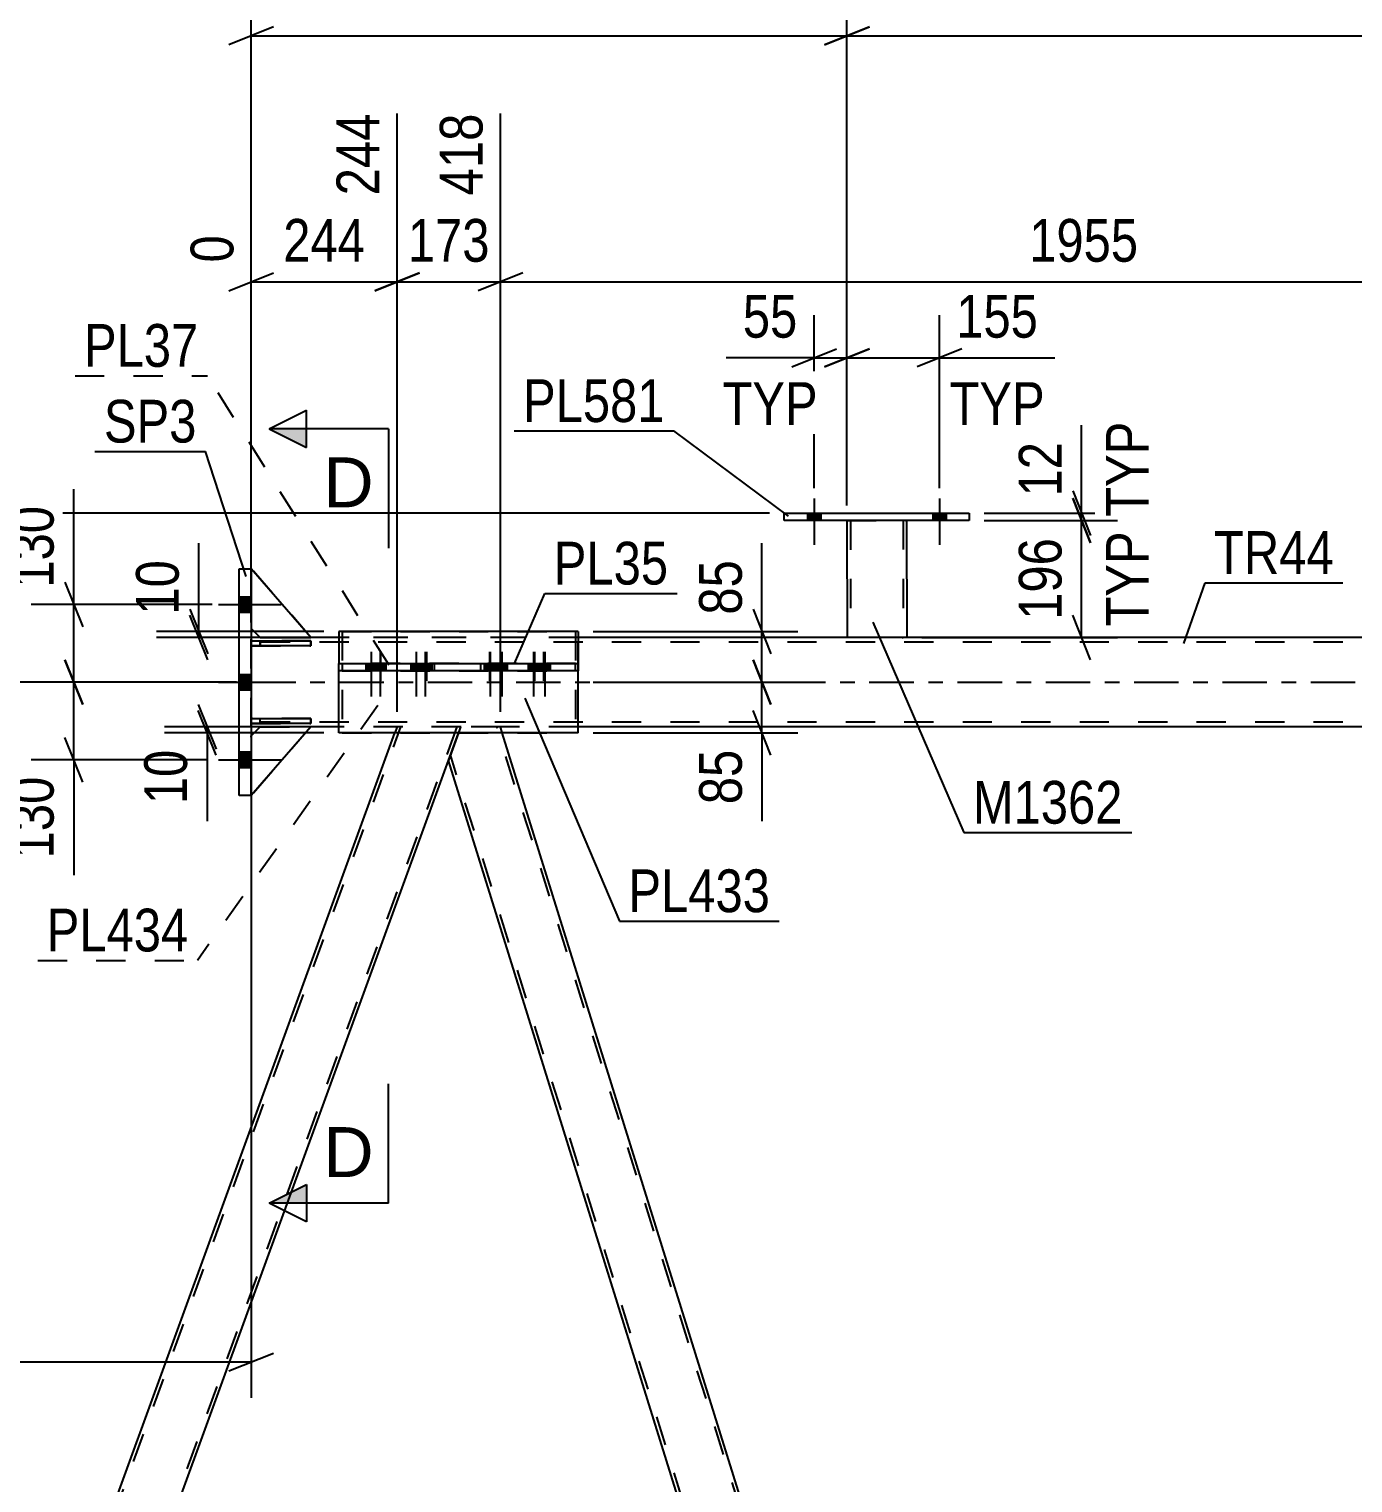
# Model space of a CAD drawing. Header units: millimetres. Extents: x -126 to 715, y -436 to 158.
# Drawn here: x -37.8 to 50.9, y -53.7 to 43.8 of the extents above; entities that cross this region are included whole.
import ezdxf

# ---------------------------------------------------------------- set-up
doc = ezdxf.new("R2010")
doc.units = ezdxf.units.MM
doc.linetypes.add('DXK_LINE_DOT2', pattern=[3.9198, 1.9599, -1.9599])
doc.linetypes.add('DXK_LINE_DOT3', pattern=[5.9187, 2.979, -0.9799, 0.9799, -0.9799])
doc.styles.add('Arial', font='ARIAL.TTF', dxfattribs={"height": 0.2})
doc.styles.add('Arial Narrow', font='ARIALN.TTF', dxfattribs={"height": 0.2})

# ---------------------------------------------------------------- blocks, each defined once
blk = doc.blocks.new('Part-232816294-1566 - 1357')
at = {"color": 2, "linetype": 'Continuous'}
for p, q in [((-1.033, 3.4), (-17.067, 3.4)), ((-17.067, 3.4), (-17.067, 1.24)), ((-1.033, 3.4), (-1.033, 1.24)), ((-17.067, -3.4), (-17.067, 0.76)), ((-1.033, -3.4), (-1.033, 0.76)), ((-1.033, -3.4), (-17.067, -3.4))]:
    blk.add_line(p, q, dxfattribs=at)
at = {"color": 7, "linetype": 'DXK_LINE_DOT2'}
for p, q in [((-17.067, 3.4), (-17.067, 0.76)), ((-1.033, 0.76), (-1.033, 3.4)), ((-17.067, 0.76), (-17.067, 1.24)), ((-1.033, 0.76), (-1.033, 1.24))]:
    blk.add_line(p, q, dxfattribs=at)
blk = doc.blocks.new('Part-232816294-1430 - 1357')
at = {"color": 2, "linetype": 'Continuous'}
for p, q in [((-9.054, -3.4), (-9.728, -5.25)), ((29.417, -117.396), (-6.115, -3.4)), ((25.227, -117.396), (-9.728, -5.25))]:
    blk.add_line(p, q, dxfattribs=at)
at = {"color": 7, "linetype": 'DXK_LINE_DOT2'}
for p, q in [((-8.909, -3), (-9.054, -3.4)), ((-6.24, -3), (-8.909, -3)), ((29.704, -119.122), (-6.491, -3)), ((-6.115, -3.4), (-6.24, -3)), ((26.983, -122.22), (-9.593, -4.878))]:
    blk.add_line(p, q, dxfattribs=at)
blk = doc.blocks.new('Bolt-232816294-70636 - 1357')
at = {"linetype": 'Continuous'}
for points in [[(14.352, 10.838), (15.232, 10.838), (15.232, 11.318), (14.352, 11.318)], [(22.752, 10.838), (23.632, 10.838), (23.632, 11.318), (22.752, 11.318)]]:
    blk.add_hatch(color=1, dxfattribs=at).paths.add_polyline_path(points)
at = {"color": 1, "linetype": 'Continuous'}
for p, q in [((14.792, 12.318), (14.792, 9.198)), ((23.192, 12.318), (23.192, 9.198)), ((14.352, 11.318), (14.352, 10.838)), ((15.232, 11.318), (15.232, 10.838)), ((22.752, 11.318), (22.752, 10.838)), ((23.632, 11.318), (23.632, 10.838))]:
    blk.add_line(p, q, dxfattribs=at)
blk = doc.blocks.new('Part-232816294-1531 - 1357')
at = {"color": 2, "linetype": 'Continuous'}
for p, q in [((-23.743, 7.6), (-22.943, 7.6)), ((-23.743, -7.6), (-23.743, 7.6)), ((-22.943, 7.6), (-22.943, -7.6)), ((-22.943, -7.6), (-23.743, -7.6))]:
    blk.add_line(p, q, dxfattribs=at)
blk = doc.blocks.new('Part-232816294-1445 - 1357')
at = {"color": 2, "linetype": 'Continuous'}
for p, q in [((-56.558, -122.22), (-13.311, -3.4)), ((-52.301, -122.22), (-9.728, -5.25))]:
    blk.add_line(p, q, dxfattribs=at)
at = {"color": 7, "linetype": 'DXK_LINE_DOT2'}
for p, q in [((-56.303, -122.22), (-12.91, -3)), ((-9.164, -3), (-52.557, -122.22)), ((-13.166, -3), (-13.311, -3.4)), ((-8.909, -3), (-13.166, -3)), ((-9.728, -5.25), (-8.909, -3))]:
    blk.add_line(p, q, dxfattribs=at)
blk = doc.blocks.new('Part-232816294-1561 - 1357')
at = {"color": 7, "linetype": 'DXK_LINE_DOT2'}
for p, q in [((-16.852, 3.4), (-16.852, -3.4)), ((-16.852, 3.4), (-1.196, 3.4)), ((-1.196, 3.4), (-1.196, -3.4)), ((-16.852, -3.4), (-1.196, -3.4))]:
    blk.add_line(p, q, dxfattribs=at)
blk = doc.blocks.new('Part-232816294-1640 - 1357')
at = {"color": 2, "linetype": 'Continuous'}
for p, q in [((-18.943, 3), (-22.943, 7.6)), ((-22.943, 3.6), (-22.343, 3)), ((-22.343, 3), (-18.943, 3))]:
    blk.add_line(p, q, dxfattribs=at)
at = {"color": 7, "linetype": 'DXK_LINE_DOT2'}
blk.add_line((-22.943, 7.6), (-22.943, 3.6), dxfattribs=at)
blk = doc.blocks.new('Part-232816294-1641 - 1357')
at = {"color": 7, "linetype": 'DXK_LINE_DOT2'}
for p, q in [((-18.943, 3), (-22.943, 7.6)), ((-22.943, 7.6), (-22.943, 3.6)), ((-22.943, 3.6), (-22.343, 3)), ((-22.343, 3), (-18.943, 3))]:
    blk.add_line(p, q, dxfattribs=at)
blk = doc.blocks.new('Part-232816294-1642 - 1357')
at = {"color": 2, "linetype": 'Continuous'}
for p, q in [((-22.943, -3.6), (-22.343, -3)), ((-18.943, -3), (-22.943, -7.6)), ((-18.943, -3), (-22.343, -3))]:
    blk.add_line(p, q, dxfattribs=at)
at = {"color": 7, "linetype": 'DXK_LINE_DOT2'}
blk.add_line((-22.943, -7.6), (-22.943, -3.6), dxfattribs=at)
blk = doc.blocks.new('Part-232816294-1643 - 1357')
at = {"color": 7, "linetype": 'DXK_LINE_DOT2'}
for p, q in [((-22.943, -3.6), (-22.343, -3)), ((-18.943, -3), (-22.943, -7.6)), ((-22.943, -7.6), (-22.943, -3.6)), ((-22.343, -3), (-18.943, -3))]:
    blk.add_line(p, q, dxfattribs=at)
blk = doc.blocks.new('Part-232816294-1644 - 1357')
at = {"color": 7, "linetype": 'DXK_LINE_DOT2'}
for p, q in [((-18.943, -2.44), (-22.943, -2.44)), ((-22.943, -2.44), (-22.943, -2.76)), ((-22.943, -2.76), (-18.943, -2.76)), ((-22.343, -2.76), (-22.343, -2.44)), ((-18.943, -2.76), (-18.943, -2.44))]:
    blk.add_line(p, q, dxfattribs=at)
blk = doc.blocks.new('Part-232816294-1645 - 1357')
at = {"color": 7, "linetype": 'DXK_LINE_DOT2'}
for p, q in [((-18.943, 2.76), (-22.943, 2.76)), ((-22.943, 2.76), (-22.943, 2.44)), ((-22.943, 2.44), (-18.943, 2.44)), ((-22.343, 2.76), (-22.343, 2.44)), ((-18.943, 2.44), (-18.943, 2.76))]:
    blk.add_line(p, q, dxfattribs=at)
blk = doc.blocks.new('Part-232816294-1646 - 1357')
at = {"color": 2, "linetype": 'Continuous'}
for p, q in [((-22.943, -2.44), (-18.943, -2.44)), ((-22.943, -2.76), (-22.943, -2.44)), ((-18.943, -2.76), (-22.943, -2.76)), ((-18.943, -2.44), (-18.943, -2.76))]:
    blk.add_line(p, q, dxfattribs=at)
at = {"color": 7, "linetype": 'DXK_LINE_DOT2'}
blk.add_line((-22.343, -2.76), (-22.343, -2.44), dxfattribs=at)
blk = doc.blocks.new('Part-232816294-1647 - 1357')
at = {"color": 2, "linetype": 'Continuous'}
for p, q in [((-22.943, 2.76), (-18.943, 2.76)), ((-22.943, 2.44), (-22.943, 2.76)), ((-18.943, 2.44), (-22.943, 2.44)), ((-18.943, 2.76), (-18.943, 2.44))]:
    blk.add_line(p, q, dxfattribs=at)
at = {"color": 7, "linetype": 'DXK_LINE_DOT2'}
blk.add_line((-22.343, 2.44), (-22.343, 2.76), dxfattribs=at)
blk = doc.blocks.new('Part-232816294-1686 - 1357')
at = {"color": 7, "linetype": 'DXK_LINE_DOT2'}
for p, q in [((-16.852, 1.24), (-16.852, 0.76)), ((-1.196, 1.24), (-16.852, 1.24)), ((-1.196, 0.76), (-1.196, 1.24)), ((-16.852, 0.76), (-1.196, 0.76))]:
    blk.add_line(p, q, dxfattribs=at)
blk = doc.blocks.new('Part-232816294-1691 - 1357')
at = {"color": 2, "linetype": 'Continuous'}
for p, q in [((-17.067, 0.76), (-17.067, 1.24)), ((-17.067, 1.24), (-1.033, 1.24)), ((-10.658, 0.76), (-10.658, 1.24)), ((-7.551, 0.76), (-7.551, 1.24)), ((-1.033, 1.24), (-1.033, 0.76)), ((-1.033, 0.76), (-17.067, 0.76))]:
    blk.add_line(p, q, dxfattribs=at)
blk = doc.blocks.new('Bolt-232816294-1712 - 1357')
at = {"linetype": 'Continuous'}
for points in [[(-22.943, 4.68), (-22.943, 5.72), (-23.743, 5.72), (-23.743, 4.68)], [(-22.943, 4.68), (-22.943, 5.72), (-23.743, 5.72), (-23.743, 4.68)], [(-22.943, 4.68), (-22.943, 5.72), (-23.743, 5.72), (-23.743, 4.68)], [(-22.943, -0.52), (-22.943, 0.52), (-23.743, 0.52), (-23.743, -0.52)], [(-22.943, -0.52), (-22.943, 0.52), (-23.743, 0.52), (-23.743, -0.52)], [(-22.943, -5.72), (-22.943, -4.68), (-23.743, -4.68), (-23.743, -5.72)], [(-22.943, -5.72), (-22.943, -4.68), (-23.743, -4.68), (-23.743, -5.72)], [(-22.943, -5.72), (-22.943, -4.68), (-23.743, -4.68), (-23.743, -5.72)]]:
    blk.add_hatch(color=1, dxfattribs=at).paths.add_polyline_path(points)
at = {"color": 1, "linetype": 'Continuous'}
for p, q in [((-25.143, 5.2), (-20.943, 5.2)), ((-25.143, 5.2), (-20.943, 5.2)), ((-25.143, 5.2), (-20.943, 5.2)), ((-23.743, 5.72), (-22.943, 5.72)), ((-23.743, 5.72), (-22.943, 5.72)), ((-23.743, 5.72), (-22.943, 5.72)), ((-23.743, 4.68), (-22.943, 4.68)), ((-23.743, 4.68), (-22.943, 4.68)), ((-23.743, 4.68), (-22.943, 4.68)), ((-23.743, 0.52), (-22.943, 0.52)), ((-23.743, 0.52), (-22.943, 0.52)), ((-25.143, 0), (-20.943, 0)), ((-25.143, 0), (-20.943, 0)), ((-23.743, -0.52), (-22.943, -0.52)), ((-23.743, -0.52), (-22.943, -0.52)), ((-23.743, -4.68), (-22.943, -4.68)), ((-23.743, -4.68), (-22.943, -4.68)), ((-23.743, -4.68), (-22.943, -4.68)), ((-25.143, -5.2), (-20.943, -5.2)), ((-25.143, -5.2), (-20.943, -5.2)), ((-25.143, -5.2), (-20.943, -5.2)), ((-23.743, -5.72), (-22.943, -5.72)), ((-23.743, -5.72), (-22.943, -5.72)), ((-23.743, -5.72), (-22.943, -5.72))]:
    blk.add_line(p, q, dxfattribs=at)
blk = doc.blocks.new('Bolt-232816294-1722 - 1357')
at = {"color": 1, "linetype": 'DXK_LINE_DOT2'}
for p, q in [((-14.29, 2.04), (-14.29, -0.96)), ((-11.197, 2.04), (-11.197, -0.96)), ((-14.65, 1.24), (-14.65, 0.76)), ((-13.93, 1.24), (-13.93, 0.76)), ((-11.557, 1.24), (-11.557, 0.76)), ((-10.837, 1.24), (-10.837, 0.76))]:
    blk.add_line(p, q, dxfattribs=at)
blk = doc.blocks.new('Bolt-232816294-1723 - 1357')
at = {"color": 1, "linetype": 'DXK_LINE_DOT2'}
for p, q in [((-6.978, 2.04), (-6.978, -0.96)), ((-3.962, 2.04), (-3.962, -0.96)), ((-3.361, 2.04), (-3.361, -0.96)), ((-7.338, 1.24), (-7.338, 0.76)), ((-6.618, 1.24), (-6.618, 0.76)), ((-4.322, 1.24), (-4.322, 0.76)), ((-3.721, 1.24), (-3.721, 0.76)), ((-3.602, 1.24), (-3.602, 0.76)), ((-3.001, 1.24), (-3.001, 0.76))]:
    blk.add_line(p, q, dxfattribs=at)
blk = doc.blocks.new('Bolt-232816294-1724 - 1357')
at = {"linetype": 'Continuous'}
for points in [[(-14.542, 1.24), (-15.262, 1.24), (-15.262, 0.76), (-14.542, 0.76)], [(-13.94, 1.24), (-14.66, 1.24), (-14.66, 0.76), (-13.94, 0.76)], [(-11.526, 1.24), (-12.246, 1.24), (-12.246, 0.76), (-11.526, 0.76)], [(-10.925, 1.24), (-11.645, 1.24), (-11.645, 0.76), (-10.925, 0.76)]]:
    blk.add_hatch(color=1, dxfattribs=at).paths.add_polyline_path(points)
at = {"color": 1, "linetype": 'Continuous'}
for p, q in [((-14.902, 2.04), (-14.902, -0.96)), ((-14.3, 2.04), (-14.3, -0.96)), ((-11.886, 2.04), (-11.886, -0.96)), ((-11.285, 2.04), (-11.285, -0.96)), ((-15.262, 1.24), (-15.262, 0.76)), ((-14.66, 1.24), (-14.66, 0.76)), ((-14.542, 1.24), (-14.542, 0.76)), ((-13.94, 1.24), (-13.94, 0.76)), ((-12.246, 1.24), (-12.246, 0.76)), ((-11.645, 1.24), (-11.645, 0.76)), ((-11.526, 1.24), (-11.526, 0.76)), ((-10.925, 1.24), (-10.925, 0.76))]:
    blk.add_line(p, q, dxfattribs=at)
blk = doc.blocks.new('Bolt-232816294-1725 - 1357')
at = {"linetype": 'Continuous'}
for points in [[(-6.561, 1.24), (-7.281, 1.24), (-7.281, 0.76), (-6.561, 0.76)], [(-5.791, 1.24), (-6.511, 1.24), (-6.511, 0.76), (-5.791, 0.76)], [(-3.668, 1.24), (-4.388, 1.24), (-4.388, 0.76), (-3.668, 0.76)], [(-2.899, 1.24), (-3.619, 1.24), (-3.619, 0.76), (-2.899, 0.76)]]:
    blk.add_hatch(color=1, dxfattribs=at).paths.add_polyline_path(points)
at = {"color": 1, "linetype": 'Continuous'}
for p, q in [((-6.921, 2.04), (-6.921, -0.96)), ((-6.151, 2.04), (-6.151, -0.96)), ((-4.028, 2.04), (-4.028, -0.96)), ((-3.259, 2.04), (-3.259, -0.96)), ((-7.281, 1.24), (-7.281, 0.76)), ((-6.561, 1.24), (-6.561, 0.76)), ((-6.511, 1.24), (-6.511, 0.76)), ((-5.791, 1.24), (-5.791, 0.76)), ((-4.388, 1.24), (-4.388, 0.76)), ((-3.668, 1.24), (-3.668, 0.76)), ((-3.619, 1.24), (-3.619, 0.76)), ((-2.899, 1.24), (-2.899, 0.76))]:
    blk.add_line(p, q, dxfattribs=at)
blk = doc.blocks.new('Part-232816294-7418 - 1357')
at = {"color": 2, "linetype": 'Continuous'}
for p, q in [((-22.343, 3), (-22.943, 3)), ((-17.067, 3), (-18.943, 3)), ((68.194, 3), (-1.033, 3)), ((-22.343, -3), (-22.943, -3)), ((-17.067, -3), (-18.943, -3)), ((68.194, -3), (-1.033, -3))]:
    blk.add_line(p, q, dxfattribs=at)
at = {"color": 7, "linetype": 'DXK_LINE_DOT2'}
for p, q in [((-22.943, -3), (-22.943, 3)), ((-18.943, 3), (-22.343, 3)), ((77.706, 3), (-17.067, 3)), ((-1.033, 3), (-17.067, 3)), ((265.821, 2.68), (-22.943, 2.68)), ((265.821, -2.68), (-22.943, -2.68)), ((-18.943, -3), (-22.343, -3)), ((-1.033, -3), (-17.067, -3))]:
    blk.add_line(p, q, dxfattribs=at)
at = {"color": 7, "linetype": 'DXK_LINE_DOT3'}
blk.add_line((-22.943, 0), (265.821, 0), dxfattribs=at)
blk = doc.blocks.new('Part-232816294-70610 - 1357')
at = {"color": 7, "linetype": 'DXK_LINE_DOT2'}
for p, q in [((16.992, 10.839), (20.992, 10.844)), ((16.992, 10.839), (16.992, 10.838)), ((16.992, 10.839), (16.992, 10.838)), ((17.232, 10.839), (17.241, 2.998)), ((20.752, 10.843), (20.761, 3.002)), ((20.992, 10.844), (20.992, 10.838)), ((20.992, 10.838), (20.992, 10.844)), ((17.001, 3), (17.001, 2.998)), ((18.867, 3), (17.001, 2.998)), ((20.861, 3.002), (20.521, 3.002)), ((20.691, 3.002), (20.705, 3.002)), ((20.705, 3.002), (20.743, 3.002)), ((20.743, 3.002), (20.761, 3.002))]:
    blk.add_line(p, q, dxfattribs=at)
at = {"color": 2, "linetype": 'Continuous'}
for p, q in [((16.992, 10.838), (17.001, 3)), ((20.992, 10.838), (21.001, 3.003)), ((20.521, 3.002), (18.867, 3)), ((20.965, 3.002), (20.521, 3.002)), ((21.001, 3.003), (20.965, 3.002))]:
    blk.add_line(p, q, dxfattribs=at)
blk = doc.blocks.new('Part-232816294-70611 - 1357')
at = {"color": 2, "linetype": 'Continuous'}
for p, q in [((12.792, 10.838), (12.792, 11.318)), ((12.792, 11.318), (25.192, 11.318)), ((25.192, 10.838), (12.792, 10.838)), ((25.192, 11.318), (25.192, 10.838))]:
    blk.add_line(p, q, dxfattribs=at)
blk = doc.blocks.new('Bolt-232816294-70637 - 1357')
at = {"linetype": 'Continuous'}
for points in [[(14.352, 10.838), (15.232, 10.838), (15.232, 11.318), (14.352, 11.318)], [(22.752, 10.838), (23.632, 10.838), (23.632, 11.318), (22.752, 11.318)]]:
    blk.add_hatch(color=1, dxfattribs=at).paths.add_polyline_path(points)
at = {"color": 1, "linetype": 'Continuous'}
for p, q in [((14.792, 12.318), (14.792, 9.198)), ((23.192, 12.318), (23.192, 9.198)), ((14.352, 11.318), (14.352, 10.838)), ((15.232, 11.318), (15.232, 10.838)), ((22.752, 11.318), (22.752, 10.838)), ((23.632, 11.318), (23.632, 10.838))]:
    blk.add_line(p, q, dxfattribs=at)
blk = doc.blocks.new('StraightDimension-232816294-84329 - 1357')
at = {"color": 7, "linetype": 'Continuous'}
for p, q in [((68.072, 11.773), (68.072, 51.931)), ((16.992, 11.839), (16.992, 50.103)), ((18.492, 43.918), (15.492, 42.718)), ((66.572, 42.718), (69.572, 43.918)), ((16.992, 43.318), (68.072, 43.318))]:
    blk.add_line(p, q, dxfattribs=at)
at = {"color": 0}
blk.add_wipeout([(46.788, 44.068), (46.788, 48.268), (38.276, 48.268), (38.276, 44.068)], dxfattribs=at)
at = {"color": 3, "style": 'Arial Narrow'}
blk.add_text('1277', height=2.8633, dxfattribs=at).set_placement((38.876, 44.668))
at = {"color": 0, "linetype": 'Continuous'}
blk.add_wipeout([(67.472, 52.531), (63.272, 52.531), (63.272, 44.018), (67.472, 44.018)], dxfattribs=at)
at = {"color": 3, "linetype": 'Continuous', "style": 'Arial Narrow'}
blk.add_text('2275', height=2.8633, rotation=90.00021, dxfattribs=at).set_placement((66.872, 44.618))
blk = doc.blocks.new('StraightDimension-232816294-83472 - 1357')
at = {"color": 7, "linetype": 'Continuous'}
for p, q in [((16.992, 11.839), (16.992, 24.591)), ((23.192, 12.996), (23.192, 24.591)), ((15.492, 21.141), (18.492, 22.341)), ((16.992, 21.741), (23.192, 21.741)), ((24.692, 22.341), (21.692, 21.141)), ((23.192, 21.741), (30.926, 21.741)), ((23.192, 21.741), (30.926, 21.741))]:
    blk.add_line(p, q, dxfattribs=at)
at = {"color": 0}
blk.add_wipeout([(30.401, 22.491), (30.401, 26.691), (23.717, 26.691), (23.717, 22.491)], dxfattribs=at)
at = {"color": 0, "linetype": 'Continuous'}
blk.add_wipeout([(30.854, 16.641), (30.854, 20.841), (23.264, 20.841), (23.264, 16.641)], dxfattribs=at)
at = {"color": 3, "style": 'Arial Narrow'}
blk.add_text('155', height=2.8633, dxfattribs=at).set_placement((24.317, 23.091))
at = {"color": 3, "linetype": 'Continuous', "style": 'Arial Narrow'}
blk.add_text('TYP', height=2.8633, dxfattribs=at).set_placement((23.864, 17.241))
blk = doc.blocks.new('StraightDimension-232816294-60484 - 1357')
at = {"color": 7, "linetype": 'Continuous'}
for p, q in [((10.693, 1.5), (11.893, -1.5)), ((-0.033, 0), (13.693, 0)), ((11.293, -3.4), (11.293, 0)), ((11.893, -4.9), (10.693, -1.9)), ((-0.033, -3.4), (13.693, -3.4)), ((11.293, -3.4), (11.293, -9.306)), ((11.293, -3.4), (11.293, -9.306))]:
    blk.add_line(p, q, dxfattribs=at)
at = {"color": 0}
blk.add_wipeout([(10.543, -3.925), (6.343, -3.925), (6.343, -8.781), (10.543, -8.781)], dxfattribs=at)
at = {"color": 3, "style": 'Arial Narrow'}
blk.add_text('85', height=2.8633, rotation=90.00021, dxfattribs=at).set_placement((9.943, -8.181))
blk = doc.blocks.new('StraightDimension-232816294-14454 - 1357')
at = {"color": 7, "linetype": 'Continuous'}
blk.add_line((11.792, 11.318), (-101.649, 11.318), dxfattribs=at)
blk = doc.blocks.new('StraightDimension-232816294-14472 - 1357')
at = {"color": 7, "linetype": 'Continuous'}
blk.add_line((-24.743, 0), (-91.119, 0), dxfattribs=at)
blk = doc.blocks.new('StraightDimension-232816294-69230 - 1357')
at = {"color": 7, "linetype": 'Continuous'}
for p, q in [((-26.503, -1.5), (-25.303, -4.5)), ((-25.303, -4.9), (-26.503, -1.9)), ((-18.067, -3), (-28.753, -3)), ((-18.067, -3.4), (-28.753, -3.4)), ((-25.903, -3.4), (-25.903, -3)), ((-25.903, -3.4), (-25.903, -9.306)), ((-25.903, -3.4), (-25.903, -9.306))]:
    blk.add_line(p, q, dxfattribs=at)
at = {"color": 0}
blk.add_wipeout([(-26.653, -3.925), (-30.853, -3.925), (-30.853, -8.781), (-26.653, -8.781)], dxfattribs=at)
at = {"color": 3, "style": 'Arial Narrow'}
blk.add_text('10', height=2.8633, rotation=90.00021, dxfattribs=at).set_placement((-27.253, -8.181))
blk = doc.blocks.new('StraightDimension-232816294-48169 - 1357')
at = {"color": 7, "linetype": 'Continuous'}
for p, q in [((-13.166, -2), (-13.166, 38.113)), ((-22.943, 4), (-22.943, 29.957)), ((-24.443, 26.229), (-21.443, 27.429)), ((-11.666, 27.429), (-14.666, 26.229)), ((-22.943, 26.829), (-13.166, 26.829))]:
    blk.add_line(p, q, dxfattribs=at)
at = {"color": 0}
blk.add_wipeout([(-14.712, 27.579), (-14.712, 31.779), (-21.397, 31.779), (-21.397, 27.579)], dxfattribs=at)
at = {"color": 0, "linetype": 'Continuous'}
blk.add_wipeout([(-23.543, 30.557), (-27.743, 30.557), (-27.743, 27.529), (-23.543, 27.529)], dxfattribs=at)
at = {"color": 3, "style": 'Arial Narrow'}
blk.add_text('244', height=2.8633, dxfattribs=at).set_placement((-20.797, 28.179))
at = {"color": 3, "linetype": 'Continuous', "style": 'Arial Narrow'}
blk.add_text('0', height=2.863, rotation=90.00021, dxfattribs=at).set_placement((-24.143, 28.129))
at = {"color": 0, "linetype": 'Continuous'}
blk.add_wipeout([(-13.766, 38.713), (-17.966, 38.713), (-17.966, 32.029), (-13.766, 32.029)], dxfattribs=at)
at = {"color": 3, "linetype": 'Continuous', "style": 'Arial Narrow'}
blk.add_text('244', height=2.8633, rotation=90.00021, dxfattribs=at).set_placement((-14.366, 32.629))
blk = doc.blocks.new('StraightDimension-232816294-48168 - 1357')
at = {"color": 7, "linetype": 'Continuous'}
for p, q in [((-13.166, -2), (-13.166, 38.113)), ((-6.24, -2), (-6.24, 38.113)), ((-14.666, 26.229), (-11.666, 27.429)), ((-4.74, 27.429), (-7.74, 26.229)), ((-13.166, 26.829), (-6.24, 26.829))]:
    blk.add_line(p, q, dxfattribs=at)
at = {"color": 0}
blk.add_wipeout([(-6.36, 27.579), (-6.36, 31.779), (-13.045, 31.779), (-13.045, 27.579)], dxfattribs=at)
at = {"color": 3, "style": 'Arial Narrow'}
blk.add_text('173', height=2.8633, dxfattribs=at).set_placement((-12.445, 28.179))
at = {"color": 0, "linetype": 'Continuous'}
blk.add_wipeout([(-6.84, 38.713), (-11.04, 38.713), (-11.04, 32.029), (-6.84, 32.029)], dxfattribs=at)
at = {"color": 3, "linetype": 'Continuous', "style": 'Arial Narrow'}
blk.add_text('418', height=2.8633, rotation=90.00021, dxfattribs=at).set_placement((-7.44, 32.629))
blk = doc.blocks.new('StraightDimension-232816294-21432 - 1357')
at = {"color": 7, "linetype": 'Continuous'}
for p, q in [((-22.943, -4), (-22.943, -47.963)), ((-73.178, -45.563), (-22.943, -45.563)), ((-24.443, -46.163), (-21.443, -44.963))]:
    blk.add_line(p, q, dxfattribs=at)
blk = doc.blocks.new('StraightDimension-232816294-48167 - 1357')
at = {"color": 7, "linetype": 'Continuous'}
for p, q in [((-6.24, -2), (-6.24, 38.113)), ((71.969, -2), (71.969, 35.442)), ((-4.74, 27.429), (-7.74, 26.229)), ((70.469, 26.229), (73.469, 27.429)), ((-6.24, 26.829), (71.969, 26.829))]:
    blk.add_line(p, q, dxfattribs=at)
at = {"color": 0}
blk.add_wipeout([(37.121, 27.579), (37.121, 31.779), (28.608, 31.779), (28.608, 27.579)], dxfattribs=at)
at = {"color": 3, "style": 'Arial Narrow'}
blk.add_text('1955', height=2.8633, dxfattribs=at).set_placement((29.208, 28.179))
at = {"color": 0, "linetype": 'Continuous'}
blk.add_wipeout([(71.369, 36.042), (67.169, 36.042), (67.169, 27.529), (71.369, 27.529)], dxfattribs=at)
at = {"color": 3, "linetype": 'Continuous', "style": 'Arial Narrow'}
blk.add_text('2373', height=2.8633, rotation=90.00021, dxfattribs=at).set_placement((70.769, 28.129))
blk = doc.blocks.new('StraightDimension-232816294-60483 - 1357')
at = {"color": 7, "linetype": 'Continuous'}
for p, q in [((11.293, 3.4), (11.293, 9.306)), ((11.293, 3.4), (11.293, 9.306)), ((10.693, 4.9), (11.893, 1.9)), ((-0.033, 3.4), (13.693, 3.4)), ((11.293, 0), (11.293, 3.4)), ((11.893, -1.5), (10.693, 1.5)), ((-0.033, 0), (13.693, 0))]:
    blk.add_line(p, q, dxfattribs=at)
at = {"color": 0}
blk.add_wipeout([(10.543, 8.781), (6.343, 8.781), (6.343, 3.925), (10.543, 3.925)], dxfattribs=at)
at = {"color": 3, "style": 'Arial Narrow'}
blk.add_text('85', height=2.8633, rotation=90.00021, dxfattribs=at).set_placement((9.943, 4.525))
blk = doc.blocks.new('StraightDimension-232816294-69247 - 1357')
at = {"color": 7, "linetype": 'Continuous'}
for p, q in [((-26.453, 3.4), (-26.453, 9.306)), ((-26.453, 3.4), (-26.453, 9.306)), ((-27.053, 4.9), (-25.853, 1.9)), ((-25.853, 1.5), (-27.053, 4.5)), ((-18.067, 3.4), (-29.303, 3.4)), ((-18.067, 3), (-29.303, 3)), ((-26.453, 3), (-26.453, 3.4))]:
    blk.add_line(p, q, dxfattribs=at)
at = {"color": 0}
blk.add_wipeout([(-27.203, 8.781), (-31.403, 8.781), (-31.403, 3.925), (-27.203, 3.925)], dxfattribs=at)
at = {"color": 3, "style": 'Arial Narrow'}
blk.add_text('10', height=2.8633, rotation=90.00021, dxfattribs=at).set_placement((-27.803, 4.525))
blk = doc.blocks.new('StraightDimension-232816294-83076 - 1357')
at = {"color": 7, "linetype": 'Continuous'}
for p, q in [((-34.84, 5.209), (-34.84, 12.943)), ((-34.84, 5.209), (-34.84, 12.943)), ((-35.44, 6.709), (-34.24, 3.709)), ((-25.552, 5.209), (-37.69, 5.209)), ((-34.84, 0), (-34.84, 5.209)), ((-34.24, -1.5), (-35.44, 1.5)), ((-23.943, 0), (-37.69, 0))]:
    blk.add_line(p, q, dxfattribs=at)
at = {"color": 0}
blk.add_wipeout([(-35.59, 12.418), (-39.79, 12.418), (-39.79, 5.734), (-35.59, 5.734)], dxfattribs=at)
at = {"color": 3, "style": 'Arial Narrow'}
blk.add_text('130', height=2.8633, rotation=90.00021, dxfattribs=at).set_placement((-36.19, 6.334))
blk = doc.blocks.new('StraightDimension-232816294-83077 - 1357')
at = {"color": 7, "linetype": 'Continuous'}
for p, q in [((-35.44, 1.5), (-34.24, -1.5)), ((-23.943, 0), (-37.69, 0)), ((-34.84, -5.2), (-34.84, 0)), ((-34.24, -6.7), (-35.44, -3.7)), ((-25.84, -5.2), (-37.69, -5.2)), ((-34.84, -5.2), (-34.84, -12.934)), ((-34.84, -5.2), (-34.84, -12.934))]:
    blk.add_line(p, q, dxfattribs=at)
at = {"color": 0}
blk.add_wipeout([(-35.59, -5.725), (-39.79, -5.725), (-39.79, -12.409), (-35.59, -12.409)], dxfattribs=at)
at = {"color": 3, "style": 'Arial Narrow'}
blk.add_text('130', height=2.8633, rotation=90.00021, dxfattribs=at).set_placement((-36.19, -11.809))
blk = doc.blocks.new('StraightDimension-232816294-83453 - 1357')
at = {"color": 7, "linetype": 'Continuous'}
for p, q in [((32.724, 11.318), (32.724, 17.224)), ((32.724, 11.318), (32.724, 17.224)), ((32.124, 12.818), (33.324, 9.818)), ((33.324, 9.338), (32.124, 12.338)), ((26.192, 11.318), (35.124, 11.318)), ((26.192, 10.838), (35.124, 10.838)), ((32.724, 10.838), (32.724, 11.318))]:
    blk.add_line(p, q, dxfattribs=at)
at = {"color": 0, "linetype": 'Continuous'}
blk.add_wipeout([(37.824, 18.066), (33.624, 18.066), (33.624, 10.477), (37.824, 10.477)], dxfattribs=at)
at = {"color": 0}
blk.add_wipeout([(31.974, 16.699), (27.774, 16.699), (27.774, 11.843), (31.974, 11.843)], dxfattribs=at)
at = {"color": 3, "linetype": 'Continuous', "style": 'Arial Narrow'}
blk.add_text('TYP', height=2.8633, rotation=90.00021, dxfattribs=at).set_placement((37.224, 11.077))
at = {"color": 3, "style": 'Arial Narrow'}
blk.add_text('12', height=2.8633, rotation=90.00021, dxfattribs=at).set_placement((31.374, 12.443))
blk = doc.blocks.new('StraightDimension-232816294-83454 - 1357')
at = {"color": 7, "linetype": 'Continuous'}
for p, q in [((32.124, 12.338), (33.324, 9.338)), ((26.192, 10.838), (35.124, 10.838)), ((32.724, 3), (32.724, 10.838)), ((33.324, 1.5), (32.124, 4.5)), ((22.001, 3), (35.124, 3))]:
    blk.add_line(p, q, dxfattribs=at)
at = {"color": 0}
blk.add_wipeout([(31.974, 10.261), (27.774, 10.261), (27.774, 3.577), (31.974, 3.577)], dxfattribs=at)
at = {"color": 0, "linetype": 'Continuous'}
blk.add_wipeout([(37.824, 10.714), (33.624, 10.714), (33.624, 3.124), (37.824, 3.124)], dxfattribs=at)
at = {"color": 3, "linetype": 'Continuous', "style": 'Arial Narrow'}
blk.add_text('TYP', height=2.8633, rotation=90.00021, dxfattribs=at).set_placement((37.224, 3.724))
at = {"color": 3, "style": 'Arial Narrow'}
blk.add_text('196', height=2.8633, rotation=90.00021, dxfattribs=at).set_placement((31.374, 4.177))
blk = doc.blocks.new('StraightDimension-232816294-83473 - 1357')
at = {"color": 7, "linetype": 'Continuous'}
for p, q in [((14.792, 12.996), (14.792, 24.591)), ((16.992, 11.839), (16.992, 24.591)), ((14.792, 21.741), (8.886, 21.741)), ((14.792, 21.741), (8.886, 21.741)), ((13.292, 21.141), (16.292, 22.341)), ((14.792, 21.741), (16.992, 21.741)), ((18.492, 22.341), (15.492, 21.141))]:
    blk.add_line(p, q, dxfattribs=at)
at = {"color": 0}
blk.add_wipeout([(14.267, 22.491), (14.267, 26.691), (9.411, 26.691), (9.411, 22.491)], dxfattribs=at)
at = {"color": 0, "linetype": 'Continuous'}
blk.add_wipeout([(15.634, 16.641), (15.634, 20.841), (8.044, 20.841), (8.044, 16.641)], dxfattribs=at)
at = {"color": 3, "style": 'Arial Narrow'}
blk.add_text('55', height=2.8633, dxfattribs=at).set_placement((10.011, 23.091))
at = {"color": 3, "linetype": 'Continuous', "style": 'Arial Narrow'}
blk.add_text('TYP', height=2.8633, dxfattribs=at).set_placement((8.644, 17.241))
blk = doc.blocks.new('StraightDimension-232816294-84330 - 1357')
at = {"color": 7, "linetype": 'Continuous'}
for p, q in [((16.992, 11.839), (16.992, 50.103)), ((-22.943, 4), (-22.943, 46.446)), ((-21.443, 43.918), (-24.443, 42.718)), ((15.492, 42.718), (18.492, 43.918)), ((-22.943, 43.318), (16.992, 43.318))]:
    blk.add_line(p, q, dxfattribs=at)
at = {"color": 0}
blk.add_wipeout([(0.367, 44.068), (0.367, 48.268), (-6.318, 48.268), (-6.318, 44.068)], dxfattribs=at)
at = {"color": 3, "style": 'Arial Narrow'}
blk.add_text('998', height=2.8633, dxfattribs=at).set_placement((-5.718, 44.668))
at = {"color": 0, "linetype": 'Continuous'}
for points in [[(16.392, 50.703), (12.192, 50.703), (12.192, 44.018), (16.392, 44.018)], [(-23.543, 47.046), (-27.743, 47.046), (-27.743, 44.018), (-23.543, 44.018)]]:
    blk.add_wipeout(points, dxfattribs=at)
at = {"color": 3, "linetype": 'Continuous', "style": 'Arial Narrow'}
for s, height, p in [('998', 2.8633, (15.792, 44.618)), ('0', 2.863, (-24.143, 44.618))]:
    blk.add_text(s, height=height, rotation=90.00021, dxfattribs=at).set_placement(p)
blk = doc.blocks.new('Mark-232816294-1527 - 1357')
at = {"color": 30, "linetype": 'Continuous'}
for p in [(-33.42, 15.459), (-23.292, 7.083)]:
    blk.add_line(p, (-26.009, 15.459), dxfattribs=at)
at = {"color": 0}
blk.add_wipeout([(-26.609, 16.059), (-26.609, 19.059), (-32.82, 19.059), (-32.82, 16.059)], dxfattribs=at)
blk.add_wipeout([(-26.609, 16.059), (-26.609, 19.059), (-32.82, 19.059), (-32.82, 16.059)], dxfattribs=at)
at = {"color": 3, "style": 'Arial Narrow'}
blk.add_text('SP3', height=2.8633, dxfattribs=at).set_placement((-32.82, 16.059))
blk = doc.blocks.new('Mark-232816294-21633 - 1357')
at = {"color": 30, "linetype": 'Continuous'}
for p, q in [((39.583, 2.58), (40.997, 6.659)), ((40.997, 6.659), (50.233, 6.659))]:
    blk.add_line(p, q, dxfattribs=at)
at = {"color": 0}
blk.add_wipeout([(49.633, 7.259), (49.633, 10.259), (41.597, 10.259), (41.597, 7.259)], dxfattribs=at)
blk.add_wipeout([(49.633, 7.259), (49.633, 10.259), (41.597, 10.259), (41.597, 7.259)], dxfattribs=at)
at = {"color": 3, "style": 'Arial Narrow'}
blk.add_text('TR44', height=2.8633, dxfattribs=at).set_placement((41.597, 7.259))
blk = doc.blocks.new('SectionMark-232816294-3116 - 1357')
at = {"linetype": 'Continuous'}
for points in [[(-19.243, 16.97), (-19.243, 15.72), (-21.743, 16.97)], [(-19.243, -33.666), (-19.243, -34.916), (-21.743, -34.916)]]:
    blk.add_hatch(color=6, dxfattribs=at).paths.add_polyline_path(points)
at = {"color": 6, "linetype": 'Continuous'}
for p, q in [((-21.743, 16.97), (-19.243, 18.22)), ((-19.243, 15.72), (-19.243, 18.22)), ((-13.743, 16.97), (-21.743, 16.97)), ((-21.743, 16.97), (-19.243, 15.72)), ((-13.743, 16.97), (-13.743, 8.97)), ((-13.743, -34.916), (-13.743, -26.916)), ((-21.743, -34.916), (-19.243, -33.666)), ((-19.243, -33.666), (-19.243, -36.166)), ((-13.743, -34.916), (-21.743, -34.916)), ((-19.243, -36.166), (-21.743, -34.916))]:
    blk.add_line(p, q, dxfattribs=at)
at = {"color": 0, "linetype": 'Continuous'}
for points in [[(-14.743, 11.72), (-14.743, 15.22), (-18.113, 15.22), (-18.113, 11.72)], [(-14.743, -33.166), (-14.743, -29.666), (-18.113, -29.666), (-18.113, -33.166)]]:
    blk.add_wipeout(points, dxfattribs=at)
at = {"color": 3, "linetype": 'Continuous', "style": 'Arial'}
for p in [(-18.113, 11.72), (-18.113, -33.166)]:
    blk.add_text('D', height=3.343, dxfattribs=at).set_placement(p)
blk = doc.blocks.new('Mark-232816294-21538 - 1357')
at = {"color": 30, "linetype": 'Continuous'}
for p, q in [((-4.6, -1.072), (1.742, -16.015)), ((1.742, -16.015), (12.446, -16.015))]:
    blk.add_line(p, q, dxfattribs=at)
at = {"color": 0}
blk.add_wipeout([(11.846, -15.415), (11.846, -12.415), (2.342, -12.415), (2.342, -15.415)], dxfattribs=at)
blk.add_wipeout([(11.846, -15.415), (11.846, -12.415), (2.342, -12.415), (2.342, -15.415)], dxfattribs=at)
at = {"color": 3, "style": 'Arial Narrow'}
blk.add_text('PL433', height=2.8633, dxfattribs=at).set_placement((2.342, -15.415))
blk = doc.blocks.new('Mark-232816294-21554 - 1357')
at = {"color": 30, "linetype": 'Continuous'}
for p, q in [((-5.306, 1.24), (-3.261, 5.944)), ((-3.261, 5.944), (5.615, 5.944))]:
    blk.add_line(p, q, dxfattribs=at)
at = {"color": 0}
blk.add_wipeout([(5.015, 6.544), (5.015, 9.544), (-2.661, 9.544), (-2.661, 6.544)], dxfattribs=at)
blk.add_wipeout([(5.015, 6.544), (5.015, 9.544), (-2.661, 9.544), (-2.661, 6.544)], dxfattribs=at)
at = {"color": 3, "style": 'Arial Narrow'}
blk.add_text('PL35', height=2.8633, dxfattribs=at).set_placement((-2.661, 6.544))
blk = doc.blocks.new('Mark-232816294-83165 - 1357')
at = {"color": 30, "linetype": 'DXK_LINE_DOT2'}
for p in [(-14.455, -1.569), (-37.252, -18.647)]:
    blk.add_line(p, (-26.548, -18.647), dxfattribs=at)
at = {"color": 0}
blk.add_wipeout([(-27.148, -18.047), (-27.148, -15.047), (-36.652, -15.047), (-36.652, -18.047)], dxfattribs=at)
blk.add_wipeout([(-27.148, -18.047), (-27.148, -15.047), (-36.652, -15.047), (-36.652, -18.047)], dxfattribs=at)
at = {"color": 3, "style": 'Arial Narrow'}
blk.add_text('PL434', height=2.8633, dxfattribs=at).set_placement((-36.652, -18.047))
blk = doc.blocks.new('Mark-232816294-83168 - 1357')
at = {"color": 30, "linetype": 'DXK_LINE_DOT2'}
for p in [(-34.756, 20.536), (-13.709, 1.132)]:
    blk.add_line(p, (-25.881, 20.536), dxfattribs=at)
at = {"color": 0}
blk.add_wipeout([(-26.481, 21.136), (-26.481, 24.136), (-34.156, 24.136), (-34.156, 21.136)], dxfattribs=at)
blk.add_wipeout([(-26.481, 21.136), (-26.481, 24.136), (-34.156, 24.136), (-34.156, 21.136)], dxfattribs=at)
at = {"color": 3, "style": 'Arial Narrow'}
blk.add_text('PL37', height=2.8633, dxfattribs=at).set_placement((-34.156, 21.136))
blk = doc.blocks.new('Mark-232816294-83275 - 1357')
at = {"color": 30, "linetype": 'Continuous'}
for p, q in [((18.716, 4.028), (24.829, -10.082)), ((24.829, -10.082), (36.081, -10.082))]:
    blk.add_line(p, q, dxfattribs=at)
at = {"color": 0}
blk.add_wipeout([(35.481, -9.482), (35.481, -6.482), (25.429, -6.482), (25.429, -9.482)], dxfattribs=at)
blk.add_wipeout([(35.481, -9.482), (35.481, -6.482), (25.429, -6.482), (25.429, -9.482)], dxfattribs=at)
at = {"color": 3, "style": 'Arial Narrow'}
blk.add_text('M1362', height=2.8633, dxfattribs=at).set_placement((25.429, -9.482))
blk = doc.blocks.new('Mark-232816294-83278 - 1357')
at = {"color": 30, "linetype": 'Continuous'}
for p in [(-5.324, 16.834), (13.075, 11.121)]:
    blk.add_line(p, (5.38, 16.834), dxfattribs=at)
at = {"color": 0}
blk.add_wipeout([(4.78, 17.434), (4.78, 20.434), (-4.724, 20.434), (-4.724, 17.434)], dxfattribs=at)
blk.add_wipeout([(4.78, 17.434), (4.78, 20.434), (-4.724, 20.434), (-4.724, 17.434)], dxfattribs=at)
at = {"color": 3, "style": 'Arial Narrow'}
blk.add_text('PL581', height=2.8633, dxfattribs=at).set_placement((-4.724, 17.434))

msp = doc.modelspace()

# ---------------------------------------------------------------- block references
for name in ['Bolt-232816294-70636 - 1357', 'Bolt-232816294-70637 - 1357', 'Part-232816294-70611 - 1357', 'Part-232816294-70610 - 1357', 'Part-232816294-1531 - 1357', 'Part-232816294-1640 - 1357', 'Part-232816294-1641 - 1357', 'Bolt-232816294-1712 - 1357', 'Part-232816294-7418 - 1357', 'Part-232816294-1566 - 1357', 'Part-232816294-1561 - 1357', 'Part-232816294-1645 - 1357', 'Part-232816294-1647 - 1357', 'Bolt-232816294-1724 - 1357', 'Bolt-232816294-1722 - 1357', 'Bolt-232816294-1723 - 1357', 'Bolt-232816294-1725 - 1357', 'Part-232816294-1691 - 1357', 'Part-232816294-1686 - 1357', 'Part-232816294-1644 - 1357', 'Part-232816294-1646 - 1357', 'Part-232816294-1445 - 1357', 'Part-232816294-1642 - 1357', 'Part-232816294-1643 - 1357', 'Part-232816294-1430 - 1357']:
    msp.add_blockref(name, (0, 0))

# ---------------------------------------------------------------- next in the draw order: block references
for name in ['StraightDimension-232816294-84329 - 1357', 'StraightDimension-232816294-60484 - 1357']:
    msp.add_blockref(name, (0, 0))

# ---------------------------------------------------------------- next in the draw order: block references
msp.add_blockref('StraightDimension-232816294-83472 - 1357', (0, 0))

# ---------------------------------------------------------------- next in the draw order: block references
msp.add_blockref('StraightDimension-232816294-14454 - 1357', (0, 0))

# ---------------------------------------------------------------- next in the draw order: block references
msp.add_blockref('StraightDimension-232816294-14472 - 1357', (0, 0))

# ---------------------------------------------------------------- next in the draw order: block references
msp.add_blockref('StraightDimension-232816294-69230 - 1357', (0, 0))

# ---------------------------------------------------------------- next in the draw order: block references
for name in ['StraightDimension-232816294-48169 - 1357', 'StraightDimension-232816294-21432 - 1357']:
    msp.add_blockref(name, (0, 0))

# ---------------------------------------------------------------- next in the draw order: block references
for name in ['StraightDimension-232816294-48168 - 1357', 'StraightDimension-232816294-69247 - 1357']:
    msp.add_blockref(name, (0, 0))

# ---------------------------------------------------------------- next in the draw order: block references
for name in ['StraightDimension-232816294-48167 - 1357', 'StraightDimension-232816294-83076 - 1357']:
    msp.add_blockref(name, (0, 0))

# ---------------------------------------------------------------- next in the draw order: block references
for name in ['StraightDimension-232816294-83473 - 1357', 'StraightDimension-232816294-83453 - 1357', 'Mark-232816294-21633 - 1357', 'StraightDimension-232816294-60483 - 1357', 'StraightDimension-232816294-83077 - 1357']:
    msp.add_blockref(name, (0, 0))

# ---------------------------------------------------------------- next in the draw order: block references
for name in ['StraightDimension-232816294-84330 - 1357', 'StraightDimension-232816294-83454 - 1357', 'Mark-232816294-21538 - 1357']:
    msp.add_blockref(name, (0, 0))

# ---------------------------------------------------------------- next in the draw order: block references
for name in ['Mark-232816294-83278 - 1357', 'Mark-232816294-1527 - 1357', 'SectionMark-232816294-3116 - 1357', 'Mark-232816294-21554 - 1357', 'Mark-232816294-83275 - 1357']:
    msp.add_blockref(name, (0, 0))

# ---------------------------------------------------------------- next in the draw order: block references
for name in ['Mark-232816294-83168 - 1357', 'Mark-232816294-83165 - 1357']:
    msp.add_blockref(name, (0, 0))

doc.saveas('drawing.dxf')
